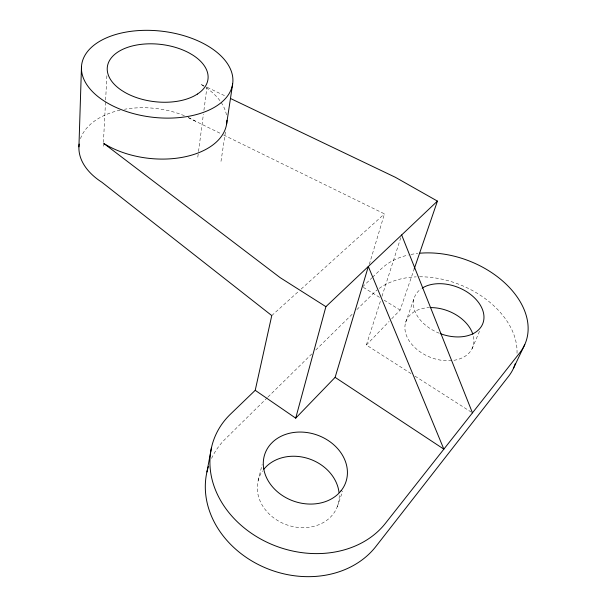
<?xml version="1.0" encoding="UTF-8"?>
<svg xmlns="http://www.w3.org/2000/svg" width="607" height="607" viewBox="0 0 607 607"><rect width="100%" height="100%" fill="white"/><g stroke="black" fill="none" stroke-linecap="round" stroke-linejoin="round"><path stroke-width="0.46" stroke-dasharray="3.04 2.28" d="M103.228 146.211L103.372 143.381M103.425 142.44L105.572 100.952M105.626 100.011L106.946 74.547M197.791 157.145L198.398 152.463M198.519 151.53L203.421 114.086M203.914 110.345L206.972 86.945M220.994 161.333L225.516 131.355M258.157 480.653L262.141 464.53M369.322 264.341L384.459 213.884L222.154 134.276M411.022 373.586L366.347 345.026L380.817 299.919M381.978 296.307L400.787 237.663M391.69 318.796L400.134 310.048L414.194 268.969M337.226 506.853L342.705 491.093M405.658 322.317L414.118 298.272M472.049 348.759L479.72 330.769M366.347 345.026L389.087 321.482M267.308 397.676L225.554 438.74A94.039 78.66 20.1 0 0 210.955 459.727M267.983 397.008L311.755 353.964M315.799 349.989L352.842 313.561M356.878 309.585L373.715 293.029A80.632 55.996 21.7 0 1 377.273 289.88M362.569 286.868L371.916 277.862M372.584 277.217L381.264 268.855A82.506 55.897 21.2 0 1 408.23 255.039M271.769 315.572L298.363 291.572M301.163 289.046L384.459 213.884M184.369 115.747L181.728 114.67A71.451 44.47 6.1 0 0 124.488 109.268M188.223 117.424L195.811 121.362M203.899 85.769L200.485 84.138A73.697 43.954 6.5 0 1 204.096 86.331M207.321 87.408L225.273 95.989M188.458 117.75L221.305 133.859M363.365 287.361L380.149 297.718M384.148 300.184L400.134 310.048M415.013 376.135L471.654 412.343M379.2 288.424A80.632 55.996 21.7 0 1 416.205 276.868M419.558 276.784A80.632 55.996 21.7 0 1 516.952 354.473M473.43 336.399A35.79 24.826 21.6 0 1 446.638 360.74A35.79 24.826 21.6 0 1 406.015 334.32A35.79 24.826 21.6 0 1 429.195 307.635M339.23 495.494A41.724 34.842 20.1 0 1 332.879 514.433L330.921 516.678A41.724 34.842 20.1 0 1 275.775 519.342A41.724 34.842 20.1 0 1 262.581 470.903M410.962 254.454A82.506 55.897 21.2 0 1 417.813 253.423M439.256 333.235A36.625 24.781 21.2 0 1 421 288.917M80.481 138.669A71.451 44.47 6.1 0 1 120.148 110.133M206.16 87.712A73.697 43.954 6.5 0 1 220.698 101.733M221.16 102.416A73.697 43.954 6.5 0 1 226.722 116.65"/><path stroke-width="0.91" d="M78.925 146.856L81.467 67.165M226.639 123.858L232.648 83.971A76.103 43.272 6.8 0 0 124.966 32.285A76.103 43.272 6.8 0 0 113.934 106.445A76.103 43.272 6.8 0 0 232.648 83.971M206.926 471.98L211.509 447.526M419.46 253.256A82.506 55.897 21.2 0 1 507.224 285.244A82.506 55.897 21.2 0 1 519.82 352.728L385.415 523.348A96.612 79.191 19.5 0 1 250.221 532.468A96.612 79.191 19.5 0 1 230.485 414.149L255.221 390.316L271.769 315.572L101.9 182.259A71.451 44.47 6.1 0 1 79.168 144.079M255.221 390.316L295.708 418.155L325.898 306.664L437.427 201.107L395.423 177.327L230.41 98.44M335.117 377.357L368.335 266.503L443.854 449.157L335.117 377.357L295.708 418.155M414.194 268.969L437.427 201.107M513.56 368.108L524.759 344.601M325.898 306.664L280.161 277.657L103.926 143.548A73.697 43.954 6.5 0 0 182.866 157.228A73.697 43.954 6.5 0 0 226.927 120.262M401.659 234.955L472.451 412.859M208.368 466.616A94.039 78.66 20.1 0 0 260.927 565.838A94.039 78.66 20.1 0 0 375.885 546.475L508.643 376.241A80.632 55.996 21.7 0 0 515.229 363.722M430.082 307.605A35.79 24.826 21.6 0 1 472.838 334.222M263.886 469.181A41.724 34.842 20.1 0 1 264.819 468.073L266.86 465.994A41.724 34.842 20.1 0 1 310.336 459.271A41.724 34.842 20.1 0 1 339.032 492.558M422.229 288.09A36.625 24.781 21.2 0 1 467.39 292.187A36.625 24.781 21.2 0 1 481.283 326.566A36.625 24.781 21.2 0 1 440.705 333.789M341.028 490.835L339.04 493.089A42.862 35.069 19.4 0 1 280.669 494.341A42.862 35.069 19.4 0 1 270.912 443.838L272.998 441.752A42.862 35.069 19.4 0 1 330.003 441.752A42.862 35.069 19.4 0 1 341.028 490.835M197.419 94.07L194.665 95.701A50.692 28.81 6.8 0 1 124.746 92.31L121.612 90.367A50.692 28.81 6.8 0 1 120.338 50.548A50.692 28.81 6.8 0 1 189.361 53.075L192.404 54.85A50.692 28.81 6.8 0 1 197.419 94.07"/></g></svg>
